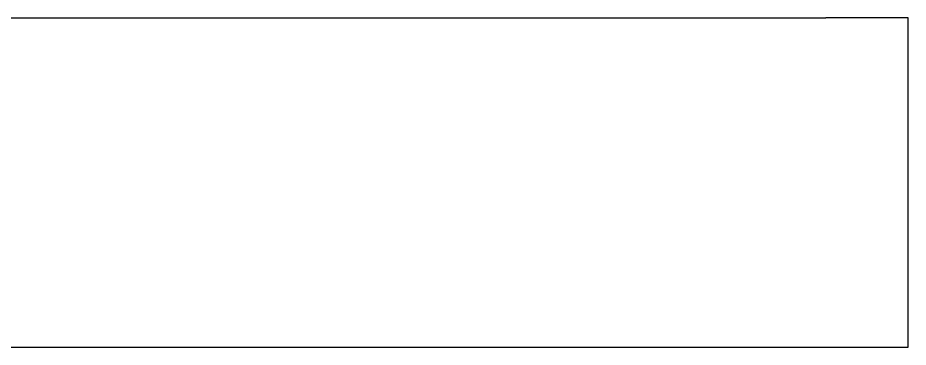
# Model space of a CAD drawing. Header units: inches. Extents: x -1.7 to 16.2, y -1.2 to 15.
# Drawn here: x -0.5137 to -0.0886, y 12.2241 to 12.3814 of the extents above; entities that cross this region are included whole.
import ezdxf

# ---------------------------------------------------------------- set-up
doc = ezdxf.new("R2010")
doc.units = ezdxf.units.IN
doc.header["$MEASUREMENT"] = 0
doc.layers.add('Bracket', color=7, linetype='Continuous')

msp = doc.modelspace()

# ---------------------------------------------------------------- linework, layer by layer
at = {"layer": 'Bracket'}
for p, q in [((-0.689145, 12.381367), (-0.127984, 12.381367)), ((-0.088614, 12.381367), (-0.127984, 12.381367)), ((-0.088614, 12.224073), (-0.088614, 12.381367)), ((-1.141465, 12.224073), (-0.127984, 12.224073)), ((-0.127984, 12.224073), (-0.088614, 12.224073))]:
    msp.add_line(p, q, dxfattribs=at)

doc.saveas('drawing.dxf')
